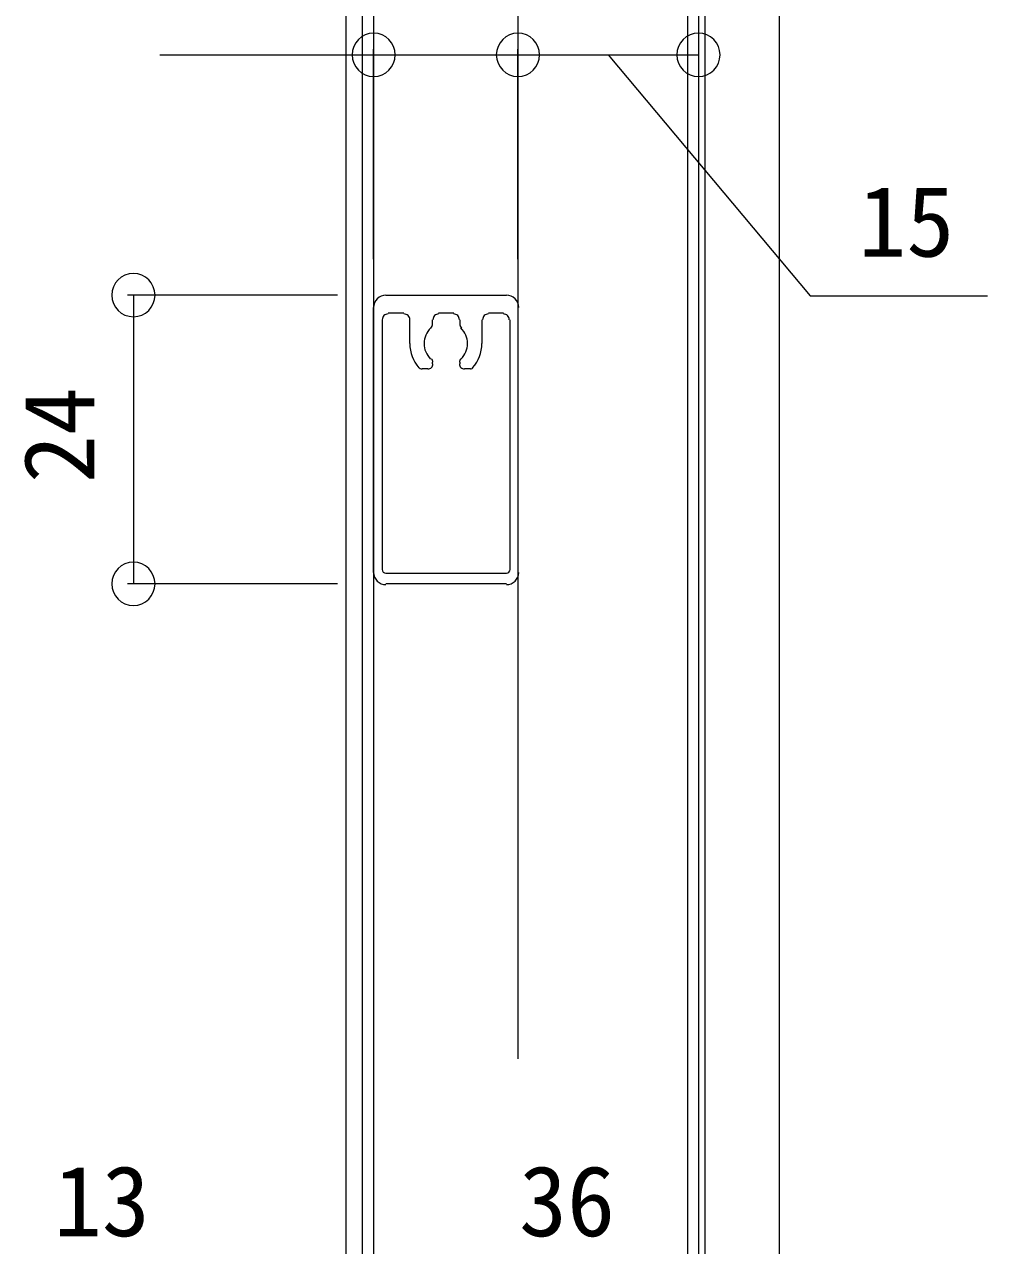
# Model space of a CAD drawing. Units: millimetres, scale not verified. Extents: x -1682 to -296, y -1188 to 1054.
# Drawn here: x -1332.9 to -1252.8, y -823.5 to -722 of the extents above; entities that cross this region are included whole.
import ezdxf
from ezdxf.enums import TextEntityAlignment as Align

# ---------------------------------------------------------------- set-up
doc = ezdxf.new("R2010")
doc.units = ezdxf.units.MM
doc.header["$LTSCALE"] = 4
for name, color, linetype, lineweight in [('0-4_YKK_D', 6, 'Continuous', 9), ('0-5_YKK_12', 2, 'Continuous', 9), ('0-8_YKK_11', 7, 'Continuous', 9)]:
    doc.layers.add(name, color=color, linetype=linetype, lineweight=lineweight)
doc.styles.add('ＭＳ ゴシック', font='')
doc.styles.get('ＭＳ ゴシック').set_extended_font_data('MS Gothic')

msp = doc.modelspace()

# ---------------------------------------------------------------- linework, layer by layer
at = {"layer": '0-4_YKK_D'}
for p, q in [((-1304.224, -722.713), (-1304.562, -722.819)), ((-1303.861, -722.675), (-1304.224, -722.713)), ((-1303.498, -722.713), (-1303.861, -722.675)), ((-1303.16, -722.819), (-1303.498, -722.713)), ((-1292.222, -722.713), (-1292.561, -722.819)), ((-1291.86, -722.675), (-1292.222, -722.713)), ((-1291.497, -722.713), (-1291.86, -722.675)), ((-1291.158, -722.819), (-1291.497, -722.713)), ((-1277.215, -722.713), (-1277.553, -722.819)), ((-1276.853, -722.675), (-1277.215, -722.713)), ((-1276.49, -722.713), (-1276.853, -722.675)), ((-1276.152, -722.819), (-1276.49, -722.713)), ((-1305.353, -723.482), (-1305.519, -723.791)), ((-1305.134, -723.212), (-1305.353, -723.482)), ((-1304.867, -722.989), (-1305.134, -723.212)), ((-1304.562, -722.819), (-1304.867, -722.989)), ((-1302.855, -722.989), (-1303.16, -722.819)), ((-1302.588, -723.212), (-1302.855, -722.989)), ((-1302.369, -723.482), (-1302.588, -723.212)), ((-1302.203, -723.791), (-1302.369, -723.482)), ((-1293.352, -723.482), (-1293.518, -723.791)), ((-1293.132, -723.212), (-1293.352, -723.482)), ((-1292.866, -722.989), (-1293.132, -723.212)), ((-1292.561, -722.819), (-1292.866, -722.989)), ((-1290.853, -722.989), (-1291.158, -722.819)), ((-1290.587, -723.212), (-1290.853, -722.989)), ((-1290.367, -723.482), (-1290.587, -723.212)), ((-1290.201, -723.791), (-1290.367, -723.482)), ((-1278.345, -723.482), (-1278.51, -723.791)), ((-1278.125, -723.212), (-1278.345, -723.482)), ((-1277.859, -722.989), (-1278.125, -723.212)), ((-1277.553, -722.819), (-1277.859, -722.989)), ((-1275.846, -722.989), (-1276.152, -722.819)), ((-1275.579, -723.212), (-1275.846, -722.989)), ((-1275.36, -723.482), (-1275.579, -723.212)), ((-1275.194, -723.791), (-1275.36, -723.482)), ((-1321.65, -724.495), (-1291.86, -724.495)), ((-1305.624, -724.132), (-1305.66, -724.495)), ((-1305.66, -724.495), (-1305.624, -724.852)), ((-1305.519, -723.791), (-1305.624, -724.132)), ((-1302.098, -724.132), (-1302.203, -723.791)), ((-1302.062, -724.495), (-1302.098, -724.132)), ((-1302.098, -724.852), (-1302.062, -724.495)), ((-1293.622, -724.132), (-1293.659, -724.495)), ((-1293.659, -724.495), (-1293.622, -724.852)), ((-1293.518, -723.791), (-1293.622, -724.132)), ((-1291.86, -724.495), (-1276.853, -724.495)), ((-1290.097, -724.132), (-1290.201, -723.791)), ((-1290.06, -724.495), (-1290.097, -724.132)), ((-1290.097, -724.852), (-1290.06, -724.495)), ((-1284.366, -724.495), (-1267.56, -744.519)), ((-1278.615, -724.132), (-1278.651, -724.495)), ((-1278.651, -724.495), (-1278.615, -724.852)), ((-1278.51, -723.791), (-1278.615, -724.132)), ((-1275.09, -724.132), (-1275.194, -723.791)), ((-1275.053, -724.495), (-1275.09, -724.132)), ((-1275.09, -724.852), (-1275.053, -724.495)), ((-1305.624, -724.852), (-1305.519, -725.188)), ((-1305.519, -725.188), (-1305.353, -725.492)), ((-1305.353, -725.492), (-1305.134, -725.76)), ((-1305.134, -725.76), (-1304.867, -725.982)), ((-1302.855, -725.982), (-1302.588, -725.76)), ((-1302.588, -725.76), (-1302.369, -725.492)), ((-1302.369, -725.492), (-1302.203, -725.188)), ((-1302.203, -725.188), (-1302.098, -724.852)), ((-1293.622, -724.852), (-1293.518, -725.188)), ((-1293.518, -725.188), (-1293.352, -725.492)), ((-1293.352, -725.492), (-1293.132, -725.76)), ((-1293.132, -725.76), (-1292.866, -725.982)), ((-1290.853, -725.982), (-1290.587, -725.76)), ((-1290.587, -725.76), (-1290.367, -725.492)), ((-1290.367, -725.492), (-1290.201, -725.188)), ((-1290.201, -725.188), (-1290.097, -724.852)), ((-1278.615, -724.852), (-1278.51, -725.188)), ((-1278.51, -725.188), (-1278.345, -725.492)), ((-1278.345, -725.492), (-1278.125, -725.76)), ((-1278.125, -725.76), (-1277.859, -725.982)), ((-1275.846, -725.982), (-1275.579, -725.76)), ((-1275.579, -725.76), (-1275.36, -725.492)), ((-1275.36, -725.492), (-1275.194, -725.188)), ((-1275.194, -725.188), (-1275.09, -724.852)), ((-1304.867, -725.982), (-1304.562, -726.151)), ((-1304.562, -726.151), (-1304.224, -726.257)), ((-1304.224, -726.257), (-1303.861, -726.295)), ((-1303.861, -726.295), (-1303.498, -726.257)), ((-1303.498, -726.257), (-1303.16, -726.151)), ((-1303.16, -726.151), (-1302.855, -725.982)), ((-1292.866, -725.982), (-1292.561, -726.151)), ((-1292.561, -726.151), (-1292.222, -726.257)), ((-1292.222, -726.257), (-1291.86, -726.295)), ((-1291.86, -726.295), (-1291.497, -726.257)), ((-1291.497, -726.257), (-1291.158, -726.151)), ((-1291.158, -726.151), (-1290.853, -725.982)), ((-1277.859, -725.982), (-1277.553, -726.151)), ((-1277.553, -726.151), (-1277.215, -726.257)), ((-1277.215, -726.257), (-1276.853, -726.295)), ((-1276.853, -726.295), (-1276.49, -726.257)), ((-1276.49, -726.257), (-1276.152, -726.151)), ((-1276.152, -726.151), (-1275.846, -725.982)), ((-1324.849, -742.963), (-1325.115, -743.183)), ((-1324.543, -742.798), (-1324.849, -742.963)), ((-1324.205, -742.693), (-1324.543, -742.798)), ((-1323.842, -742.657), (-1324.205, -742.693)), ((-1323.479, -742.693), (-1323.842, -742.657)), ((-1323.141, -742.798), (-1323.479, -742.693)), ((-1322.836, -742.963), (-1323.141, -742.798)), ((-1322.57, -743.183), (-1322.836, -742.963)), ((-1325.5, -743.755), (-1325.605, -744.092)), ((-1325.334, -743.449), (-1325.5, -743.755)), ((-1325.115, -743.183), (-1325.334, -743.449)), ((-1322.35, -743.449), (-1322.57, -743.183)), ((-1322.184, -743.755), (-1322.35, -743.449)), ((-1322.079, -744.092), (-1322.184, -743.755)), ((-1325.605, -744.092), (-1325.642, -744.455)), ((-1325.642, -744.455), (-1325.605, -744.818)), ((-1325.605, -744.818), (-1325.5, -745.156)), ((-1306.866, -744.455), (-1324.329, -744.455)), ((-1323.842, -744.455), (-1323.842, -768.458)), ((-1322.184, -745.156), (-1322.079, -744.818)), ((-1322.043, -744.455), (-1322.079, -744.092)), ((-1322.079, -744.818), (-1322.043, -744.455)), ((-1267.56, -744.519), (-1252.807, -744.519)), ((-1325.5, -745.156), (-1325.334, -745.462)), ((-1325.334, -745.462), (-1325.115, -745.728)), ((-1325.115, -745.728), (-1324.849, -745.948)), ((-1324.849, -745.948), (-1324.543, -746.114)), ((-1323.141, -746.114), (-1322.836, -745.948)), ((-1322.836, -745.948), (-1322.57, -745.728)), ((-1322.57, -745.728), (-1322.35, -745.462)), ((-1322.35, -745.462), (-1322.184, -745.156)), ((-1324.543, -746.114), (-1324.205, -746.218)), ((-1324.205, -746.218), (-1323.842, -746.255)), ((-1323.842, -746.255), (-1323.479, -746.218)), ((-1323.479, -746.218), (-1323.141, -746.114)), ((-1325.115, -767.186), (-1325.334, -767.452)), ((-1324.849, -766.966), (-1325.115, -767.186)), ((-1324.543, -766.801), (-1324.849, -766.966)), ((-1324.205, -766.696), (-1324.543, -766.801)), ((-1323.842, -766.66), (-1324.205, -766.696)), ((-1323.479, -766.696), (-1323.842, -766.66)), ((-1323.141, -766.801), (-1323.479, -766.696)), ((-1322.836, -766.966), (-1323.141, -766.801)), ((-1322.57, -767.186), (-1322.836, -766.966)), ((-1322.35, -767.452), (-1322.57, -767.186)), ((-1325.605, -768.095), (-1325.642, -768.458)), ((-1325.5, -767.758), (-1325.605, -768.095)), ((-1325.334, -767.452), (-1325.5, -767.758)), ((-1322.184, -767.758), (-1322.35, -767.452)), ((-1322.079, -768.095), (-1322.184, -767.758)), ((-1322.043, -768.458), (-1322.079, -768.095)), ((-1325.642, -768.458), (-1325.605, -768.821)), ((-1325.605, -768.821), (-1325.5, -769.159)), ((-1325.5, -769.159), (-1325.334, -769.465)), ((-1306.866, -768.458), (-1324.329, -768.458)), ((-1322.35, -769.465), (-1322.184, -769.159)), ((-1322.184, -769.159), (-1322.079, -768.821)), ((-1322.079, -768.821), (-1322.043, -768.458)), ((-1325.334, -769.465), (-1325.115, -769.731)), ((-1325.115, -769.731), (-1324.849, -769.951)), ((-1324.849, -769.951), (-1324.543, -770.117)), ((-1324.543, -770.117), (-1324.205, -770.221)), ((-1324.205, -770.221), (-1323.842, -770.258)), ((-1323.842, -770.258), (-1323.479, -770.221)), ((-1323.479, -770.221), (-1323.141, -770.117)), ((-1323.141, -770.117), (-1322.836, -769.951)), ((-1322.836, -769.951), (-1322.57, -769.731)), ((-1322.57, -769.731), (-1322.35, -769.465))]:
    msp.add_line(p, q, dxfattribs=at)
at = {"layer": '0-5_YKK_12'}
for p, q in [((-1306.147, -965.69), (-1306.147, -674.69)), ((-1270.143, -674.203), (-1270.143, -965.69)), ((-1304.814, -690.713), (-1304.814, -949.666)), ((-1303.861, -690.713), (-1303.861, -949.666)), ((-1291.86, -690.713), (-1291.86, -807.934)), ((-1277.763, -690.713), (-1277.763, -949.666)), ((-1276.853, -690.713), (-1276.853, -949.666)), ((-1276.323, -690.713), (-1276.323, -949.666)), ((-1303.861, -741.471), (-1303.861, -724.009)), ((-1291.86, -741.471), (-1291.86, -724.009))]:
    msp.add_line(p, q, dxfattribs=at)
at = {"layer": '0-8_YKK_11'}
for p, q in [((-1303.685, -744.913), (-1303.779, -745.09)), ((-1303.559, -744.76), (-1303.685, -744.913)), ((-1303.409, -744.633), (-1303.559, -744.76)), ((-1303.236, -744.537), (-1303.409, -744.633)), ((-1303.047, -744.477), (-1303.236, -744.537)), ((-1302.845, -744.455), (-1303.047, -744.477)), ((-1302.845, -744.455), (-1292.812, -744.455)), ((-1292.61, -744.477), (-1292.812, -744.455)), ((-1292.421, -744.537), (-1292.61, -744.477)), ((-1292.249, -744.633), (-1292.421, -744.537)), ((-1292.097, -744.76), (-1292.249, -744.633)), ((-1291.973, -744.913), (-1292.097, -744.76)), ((-1291.877, -745.09), (-1291.973, -744.913)), ((-1303.84, -745.284), (-1303.861, -745.493)), ((-1303.861, -767.506), (-1303.861, -745.493)), ((-1303.779, -745.09), (-1303.84, -745.284)), ((-1302.846, -746.059), (-1302.929, -746.104)), ((-1302.755, -746.032), (-1302.846, -746.059)), ((-1302.654, -746.022), (-1302.755, -746.032)), ((-1301.342, -745.958), (-1302.654, -745.958)), ((-1301.242, -746.032), (-1301.342, -746.022)), ((-1301.15, -746.059), (-1301.242, -746.032)), ((-1301.067, -746.104), (-1301.15, -746.059)), ((-1298.643, -746.059), (-1298.723, -746.104)), ((-1298.556, -746.032), (-1298.643, -746.059)), ((-1298.463, -746.022), (-1298.556, -746.032)), ((-1297.194, -745.958), (-1298.463, -745.958)), ((-1297.101, -746.032), (-1297.194, -746.022)), ((-1297.014, -746.059), (-1297.101, -746.032)), ((-1296.935, -746.104), (-1297.014, -746.059)), ((-1294.507, -746.059), (-1294.59, -746.104)), ((-1294.415, -746.032), (-1294.507, -746.059)), ((-1294.315, -746.022), (-1294.415, -746.032)), ((-1293.066, -745.958), (-1294.315, -745.958)), ((-1292.966, -746.032), (-1293.066, -746.022)), ((-1292.874, -746.059), (-1292.966, -746.032)), ((-1292.791, -746.104), (-1292.874, -746.059)), ((-1291.817, -745.284), (-1291.877, -745.09)), ((-1291.86, -745.493), (-1291.86, -767.506)), ((-1291.796, -745.493), (-1291.817, -745.284)), ((-1303.132, -746.409), (-1303.142, -746.509)), ((-1303.142, -746.509), (-1303.142, -767.273)), ((-1303.104, -746.317), (-1303.132, -746.409)), ((-1303.06, -746.234), (-1303.104, -746.317)), ((-1303.001, -746.162), (-1303.06, -746.234)), ((-1302.929, -746.104), (-1303.001, -746.162)), ((-1300.995, -746.162), (-1301.067, -746.104)), ((-1300.937, -746.234), (-1300.995, -746.162)), ((-1300.893, -746.317), (-1300.937, -746.234)), ((-1300.865, -746.409), (-1300.893, -746.317)), ((-1300.856, -746.509), (-1300.865, -746.409)), ((-1300.856, -748.477), (-1300.856, -746.509)), ((-1299.037, -747.134), (-1299, -747.047)), ((-1299, -747.047), (-1298.993, -746.974)), ((-1298.993, -746.509), (-1298.993, -746.974)), ((-1298.919, -746.409), (-1298.929, -746.509)), ((-1298.892, -746.317), (-1298.919, -746.409)), ((-1298.849, -746.234), (-1298.892, -746.317)), ((-1298.792, -746.162), (-1298.849, -746.234)), ((-1298.723, -746.104), (-1298.792, -746.162)), ((-1296.866, -746.162), (-1296.935, -746.104)), ((-1296.808, -746.234), (-1296.866, -746.162)), ((-1296.765, -746.317), (-1296.808, -746.234)), ((-1296.737, -746.409), (-1296.765, -746.317)), ((-1296.728, -746.509), (-1296.737, -746.409)), ((-1296.665, -746.974), (-1296.665, -746.509)), ((-1296.665, -746.974), (-1296.657, -747.047)), ((-1296.657, -747.047), (-1296.62, -747.134)), ((-1294.865, -746.509), (-1294.865, -748.477)), ((-1294.792, -746.409), (-1294.801, -746.509)), ((-1294.764, -746.317), (-1294.792, -746.409)), ((-1294.72, -746.234), (-1294.764, -746.317)), ((-1294.661, -746.162), (-1294.72, -746.234)), ((-1294.59, -746.104), (-1294.661, -746.162)), ((-1292.72, -746.162), (-1292.791, -746.104)), ((-1292.661, -746.234), (-1292.72, -746.162)), ((-1292.616, -746.317), (-1292.661, -746.234)), ((-1292.589, -746.409), (-1292.616, -746.317)), ((-1292.579, -746.509), (-1292.589, -746.409)), ((-1292.516, -767.273), (-1292.516, -746.509)), ((-1299.634, -748.112), (-1299.661, -748.291)), ((-1299.59, -747.94), (-1299.634, -748.112)), ((-1299.527, -747.776), (-1299.59, -747.94)), ((-1299.447, -747.619), (-1299.527, -747.776)), ((-1299.348, -747.468), (-1299.447, -747.619)), ((-1299.232, -747.324), (-1299.348, -747.468)), ((-1299.099, -747.186), (-1299.232, -747.324)), ((-1299.099, -747.207), (-1299.037, -747.134)), ((-1296.488, -747.324), (-1296.622, -747.186)), ((-1296.62, -747.134), (-1296.558, -747.207)), ((-1296.372, -747.468), (-1296.488, -747.324)), ((-1296.274, -747.619), (-1296.372, -747.468)), ((-1296.194, -747.776), (-1296.274, -747.619)), ((-1296.131, -747.94), (-1296.194, -747.776)), ((-1296.086, -748.112), (-1296.131, -747.94)), ((-1296.059, -748.291), (-1296.086, -748.112)), ((-1300.856, -748.477), (-1300.844, -748.765)), ((-1300.844, -748.765), (-1300.808, -749.041)), ((-1300.808, -749.041), (-1300.748, -749.307)), ((-1299.661, -748.291), (-1299.67, -748.477)), ((-1299.67, -748.477), (-1299.661, -748.664)), ((-1299.661, -748.664), (-1299.635, -748.843)), ((-1299.635, -748.843), (-1299.591, -749.014)), ((-1299.591, -749.014), (-1299.53, -749.179)), ((-1296.191, -749.179), (-1296.13, -749.014)), ((-1296.13, -749.014), (-1296.086, -748.843)), ((-1296.086, -748.843), (-1296.059, -748.664)), ((-1296.051, -748.477), (-1296.059, -748.291)), ((-1296.059, -748.664), (-1296.051, -748.477)), ((-1294.973, -749.307), (-1294.913, -749.041)), ((-1294.913, -749.041), (-1294.877, -748.765)), ((-1294.877, -748.765), (-1294.865, -748.477)), ((-1300.748, -749.307), (-1300.665, -749.562)), ((-1300.665, -749.562), (-1300.557, -749.807)), ((-1300.557, -749.807), (-1300.427, -750.043)), ((-1300.427, -750.043), (-1300.272, -750.27)), ((-1299.53, -749.179), (-1299.452, -749.336)), ((-1299.452, -749.336), (-1299.357, -749.486)), ((-1299.357, -749.486), (-1299.246, -749.63)), ((-1299.246, -749.63), (-1299.12, -749.768)), ((-1299, -749.815), (-1299.056, -749.747)), ((-1298.961, -749.887), (-1299, -749.815)), ((-1298.993, -750.044), (-1298.993, -750.17)), ((-1298.937, -749.965), (-1298.961, -749.887)), ((-1298.929, -750.044), (-1298.937, -749.965)), ((-1296.72, -749.965), (-1296.728, -750.044)), ((-1296.696, -749.887), (-1296.72, -749.965)), ((-1296.656, -749.815), (-1296.696, -749.887)), ((-1296.665, -750.17), (-1296.665, -750.044)), ((-1296.601, -749.747), (-1296.656, -749.815)), ((-1296.601, -749.768), (-1296.474, -749.63)), ((-1296.474, -749.63), (-1296.363, -749.486)), ((-1296.363, -749.486), (-1296.269, -749.336)), ((-1296.269, -749.336), (-1296.191, -749.179)), ((-1295.448, -750.27), (-1295.294, -750.043)), ((-1295.294, -750.043), (-1295.163, -749.807)), ((-1295.163, -749.807), (-1295.055, -749.562)), ((-1295.055, -749.562), (-1294.973, -749.307)), ((-1300.272, -750.27), (-1300.094, -750.488)), ((-1300.072, -750.488), (-1299.993, -750.55)), ((-1299.993, -750.55), (-1299.903, -750.586)), ((-1299.903, -750.586), (-1299.839, -750.594)), ((-1299.353, -750.594), (-1299.839, -750.594)), ((-1299.353, -750.594), (-1299.267, -750.585)), ((-1299.267, -750.585), (-1299.188, -750.56)), ((-1299.188, -750.56), (-1299.116, -750.521)), ((-1299.116, -750.521), (-1299.054, -750.47)), ((-1299.054, -750.47), (-1299.002, -750.407)), ((-1299.002, -750.407), (-1298.963, -750.335)), ((-1298.963, -750.335), (-1298.938, -750.256)), ((-1298.938, -750.256), (-1298.929, -750.17)), ((-1296.728, -750.17), (-1296.719, -750.256)), ((-1296.719, -750.256), (-1296.695, -750.335)), ((-1296.695, -750.335), (-1296.655, -750.407)), ((-1296.655, -750.407), (-1296.603, -750.47)), ((-1296.603, -750.47), (-1296.541, -750.521)), ((-1296.541, -750.521), (-1296.469, -750.56)), ((-1296.469, -750.56), (-1296.39, -750.585)), ((-1296.39, -750.585), (-1296.305, -750.594)), ((-1295.817, -750.594), (-1296.305, -750.594)), ((-1295.817, -750.594), (-1295.755, -750.586)), ((-1295.755, -750.586), (-1295.669, -750.55)), ((-1295.669, -750.55), (-1295.606, -750.488)), ((-1295.627, -750.488), (-1295.448, -750.27)), ((-1303.142, -767.273), (-1303.119, -767.382)), ((-1303.119, -767.382), (-1303.056, -767.477)), ((-1292.608, -767.477), (-1292.541, -767.382)), ((-1292.541, -767.382), (-1292.516, -767.273)), ((-1303.861, -767.506), (-1303.84, -767.714)), ((-1303.84, -767.714), (-1303.779, -767.906)), ((-1303.779, -767.906), (-1303.685, -768.079)), ((-1303.685, -768.079), (-1303.559, -768.229)), ((-1303.559, -768.229), (-1303.409, -768.352)), ((-1303.409, -768.352), (-1303.236, -768.444)), ((-1303.056, -767.477), (-1302.963, -767.544)), ((-1302.963, -767.544), (-1302.845, -767.57)), ((-1302.845, -767.57), (-1292.812, -767.57)), ((-1292.812, -767.57), (-1292.703, -767.544)), ((-1292.703, -767.544), (-1292.608, -767.477)), ((-1292.421, -768.444), (-1292.249, -768.352)), ((-1292.249, -768.352), (-1292.097, -768.229)), ((-1292.097, -768.229), (-1291.973, -768.079)), ((-1291.973, -768.079), (-1291.877, -767.906)), ((-1291.877, -767.906), (-1291.817, -767.714)), ((-1291.817, -767.714), (-1291.796, -767.506)), ((-1303.236, -768.444), (-1303.047, -768.502)), ((-1303.047, -768.502), (-1302.845, -768.522)), ((-1292.812, -768.458), (-1302.845, -768.458)), ((-1292.812, -768.522), (-1292.61, -768.502)), ((-1292.61, -768.502), (-1292.421, -768.444))]:
    msp.add_line(p, q, dxfattribs=at)

# ---------------------------------------------------------------- texts
at = {"layer": '0-4_YKK_D', "color": 4, "style": 'ＭＳ ゴシック'}
for s, p in [('15', (-1263.554, -743.019)), ('13', (-1330.451, -824.447)), ('36', (-1291.77, -824.447))]:
    msp.add_text(s, height=5.865, dxfattribs=at).set_placement(p, align=Align.BOTTOM_LEFT)
msp.add_text('24', height=5.865, rotation=90, dxfattribs=at).set_placement((-1325.342, -760.082), align=Align.BOTTOM_LEFT)

doc.saveas('drawing.dxf')
